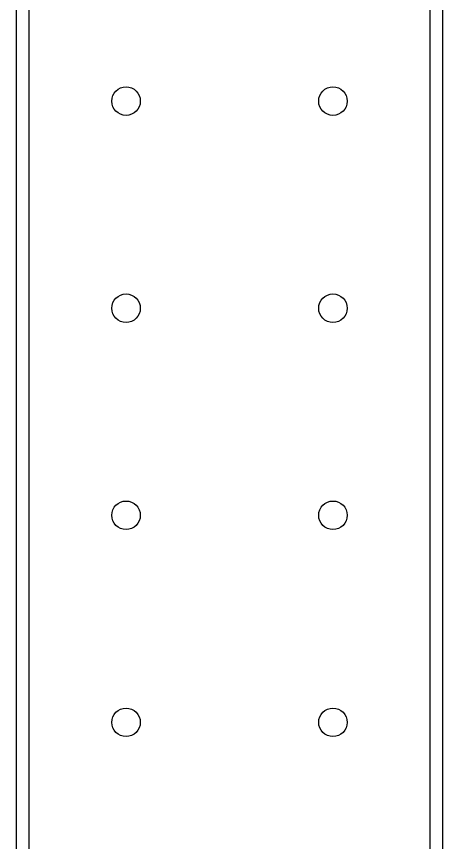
# Model space of a CAD drawing. Header units: inches. Extents: x 4.9 to 6.65, y -5.03 to -3.32.
# Drawn here: x 4.9364 to 5.1423, y -4.5348 to -4.1359 of the extents above; entities that cross this region are included whole.
import ezdxf

# ---------------------------------------------------------------- set-up
doc = ezdxf.new("R2010")
doc.units = ezdxf.units.IN
doc.header["$MEASUREMENT"] = 0
doc.layers.add('BLACK', color=250, linetype='CONTINUOUS')

msp = doc.modelspace()

# ---------------------------------------------------------------- linework, layer by layer
at = {"layer": 'BLACK', "linetype": 'CONTINUOUS'}
for p, q in [((5.13642, -4.72382), (5.13642, -3.52972)), ((5.14232, -3.52677), (5.14232, -4.72677)), ((4.93642, -4.72677), (4.93642, -3.62677)), ((4.94232, -3.62677), (4.94232, -4.72382))]:
    msp.add_line(p, q, dxfattribs=at)
at = {"layer": 'BLACK'}
for centre in [(4.98937, -4.17677), (4.98937, -4.17677), (5.08937, -4.17677), (5.08937, -4.17677), (4.98937, -4.27677), (4.98937, -4.27677), (5.08937, -4.27677), (5.08937, -4.27677), (4.98937, -4.37677), (4.98937, -4.37677), (5.08937, -4.37677), (5.08937, -4.37677), (4.98937, -4.47677), (4.98937, -4.47677), (5.08937, -4.47677), (5.08937, -4.47677)]:
    msp.add_circle(centre, 0.00689, dxfattribs=at)

doc.saveas('drawing.dxf')
